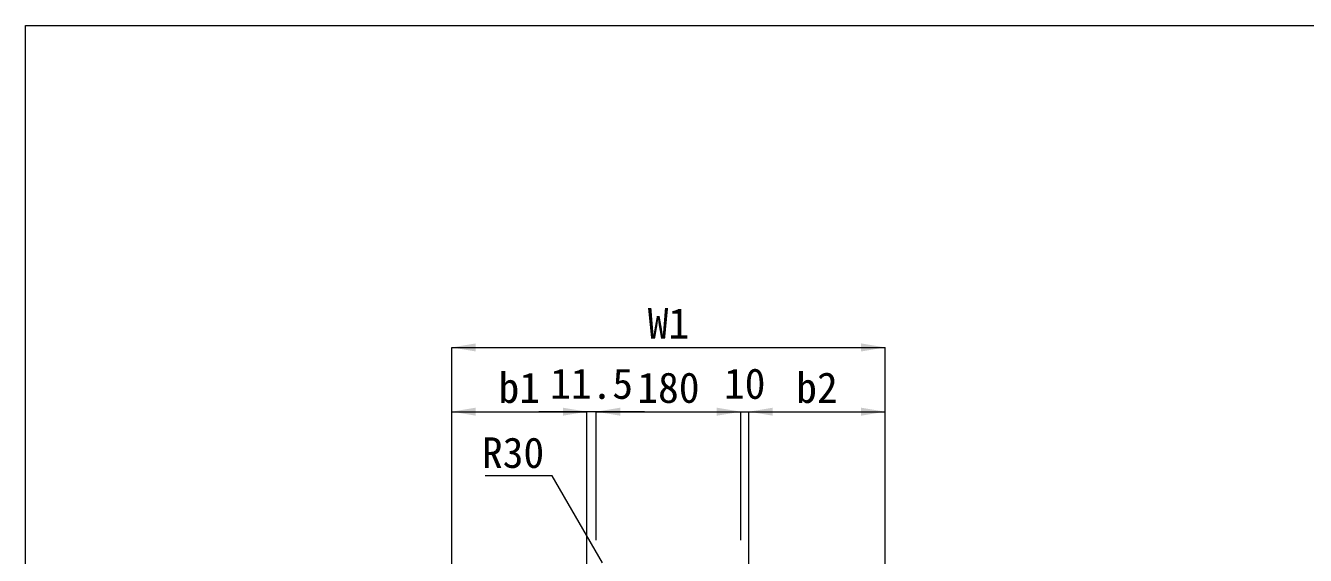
# Model space of a CAD drawing. Units: millimetres at full size. Extents: x 50430 to 75195, y -63423 to -40900.
# Drawn here: x 66204 to 67798, y -45016 to -44357 of the extents above; entities that cross this region are included whole.
import ezdxf
from ezdxf.enums import TextEntityAlignment as Align

# ---------------------------------------------------------------- set-up
doc = ezdxf.new("R2010")
doc.units = ezdxf.units.MM
doc.header["$LTSCALE"] = 30
doc.layers.add('寸法線', color=7, linetype='Continuous', lineweight=9)
doc.layers.add('枠', color=5, linetype='Continuous', lineweight=5)
doc.styles.add('ＭＳ ゴシック', font='')
doc.styles.get('ＭＳ ゴシック').set_extended_font_data('MS Gothic')

# ---------------------------------------------------------------- blocks, each defined once
blk = doc.blocks.new('filled_arrow')
at = {"color": 0, "linetype": 'Continuous', "lineweight": -2}
blk.add_solid([(7.5, 1.25), (0, 0), (7.5, -1.25)], dxfattribs=at)

msp = doc.modelspace()

# ---------------------------------------------------------------- linework, layer by layer
at = {"layer": '寸法線'}
for p, q in [((66734.42, -44757.52), (67274.43, -44757.52)), ((66734.42, -45227.52), (66734.42, -44757.52)), ((67274.43, -45194.52), (67274.43, -44757.52)), ((66734.42, -44837.52), (66902.93, -44837.52)), ((66734.42, -45227.52), (66734.42, -44837.52)), ((66974.42, -44837.52), (66842.93, -44837.52)), ((66902.93, -45227.52), (66902.93, -44837.52)), ((66902.93, -45227.52), (66902.93, -44837.52)), ((66914.42, -44997.52), (66914.42, -44837.52)), ((66914.42, -44837.52), (67094.42, -44837.52)), ((66914.42, -44997.52), (66914.42, -44837.52)), ((67034.42, -44837.52), (67164.43, -44837.52)), ((67094.42, -44997.52), (67094.42, -44837.52)), ((67094.42, -44997.52), (67094.42, -44837.52)), ((67104.43, -45197.52), (67104.43, -44837.52)), ((67104.43, -44837.52), (67274.43, -44837.52)), ((67104.43, -45197.52), (67104.43, -44837.52)), ((67274.43, -45194.52), (67274.43, -44837.52))]:
    msp.add_line(p, q, dxfattribs=at)
msp.add_lwpolyline([(66922.17, -45025.78), (66859.66, -44917.52), (66776.16, -44917.52)], dxfattribs=at)
at = {"layer": '枠', "lineweight": 20}
for p, q in [((66203.72, -44356.85), (71803.72, -44356.85)), ((66203.72, -48216.85), (66203.72, -44356.85))]:
    msp.add_line(p, q, dxfattribs=at)

# ---------------------------------------------------------------- block references
at = {"layer": '寸法線', "xscale": 4, "yscale": 4}
for p in [(66734.42, -44757.52), (66734.42, -44837.52), (66914.42, -44837.52), (66914.42, -44837.52), (67104.43, -44837.52), (67104.43, -44837.52)]:
    msp.add_blockref('filled_arrow', p, dxfattribs=at)
at = {"layer": '寸法線', "xscale": 4, "yscale": 4, "rotation": 180}
for p in [(67274.43, -44757.52), (66902.93, -44837.52), (66902.93, -44837.52), (67094.42, -44837.52), (67094.42, -44837.52), (67274.43, -44837.52)]:
    msp.add_blockref('filled_arrow', p, dxfattribs=at)

# ---------------------------------------------------------------- texts
at = {"layer": '寸法線', "style": 'ＭＳ ゴシック'}
for s, p in [('W1', (67004.42, -44727.52)), ('b1', (66818.67, -44807.52)), ('11.5', (66908.67, -44802.52)), ('180', (67004.42, -44807.52)), ('10', (67099.42, -44802.52)), ('b2', (67189.43, -44807.52))]:
    msp.add_text(s, height=37.98, dxfattribs=at).set_placement(p, align=Align.MIDDLE_CENTER)
msp.add_text('R30', height=37.98, dxfattribs=at).set_placement((66849.66, -44869.52), align=Align.TOP_RIGHT)

doc.saveas('drawing.dxf')
